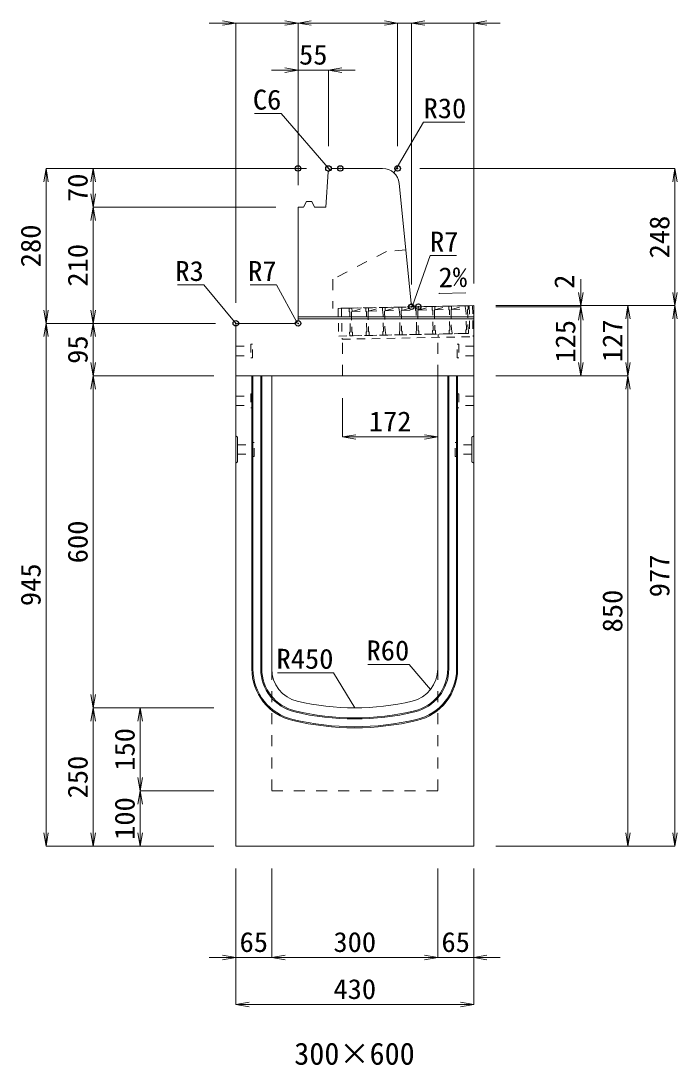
# Model space of a CAD drawing. Units: millimetres at full size; some dimension numbers follow another scale. Extents: x -18734 to 51600, y -18820 to 17820.
# Drawn here: x -13538 to -12352, y 7051 to 8938 of the extents above; entities that cross this region are included whole.
import ezdxf
from ezdxf.enums import TextEntityAlignment as Align

# ---------------------------------------------------------------- set-up
doc = ezdxf.new("R2010")
doc.units = ezdxf.units.MM
doc.header["$LTSCALE"] = 20
doc.header["$PDMODE"] = 32
doc.header["$PDSIZE"] = 10
doc.linetypes.add('USER1', pattern=[2, 1, -1])
doc.linetypes.add('USER2', pattern=[1.35, 0.75, -0.6])
for name, color, linetype, lineweight in [('インサート', 3, 'USER2', 9), ('グレーチング', 7, 'USER2', 5), ('受枠', 3, 'USER2', 9), ('寸法線', 7, 'Continuous', 13), ('引出線', 4, 'Continuous', 13), ('本体', 2, 'Continuous', 13), ('目地', 132, 'Continuous', 5)]:
    doc.layers.add(name, color=color, linetype=linetype, lineweight=lineweight)
doc.layers.add('作業エリア', color=11, linetype='Continuous')
doc.layers.add('文字', color=7, linetype='Continuous')
doc.styles.add('ＭＳ 明朝', font='')
doc.styles.get('ＭＳ 明朝').set_extended_font_data('MS Mincho')

# ---------------------------------------------------------------- blocks, each defined once
blk = doc.blocks.new('open_arrow')
at = {"color": 0, "linetype": 'Continuous', "lineweight": -2}
blk.add_lwpolyline([(7.5, 1.25), (0, 0), (7.5, -1.25)], dxfattribs=at)

msp = doc.modelspace()

# ---------------------------------------------------------------- linework, layer by layer
at = {"layer": 'インサート'}
for p, q in [((-13149.44, 8350.08), (-13122.44, 8350.08)), ((-13149.44, 8350.08), (-13149.44, 8333.08)), ((-13119.44, 8354.08), (-13122.44, 8354.08)), ((-13122.44, 8354.08), (-13122.44, 8329.08)), ((-13119.44, 8329.08), (-13119.44, 8354.08)), ((-12749.44, 8354.08), (-12746.44, 8354.08)), ((-12749.44, 8329.08), (-12749.44, 8354.08)), ((-12746.44, 8354.08), (-12746.44, 8329.08)), ((-12719.44, 8350.08), (-12746.44, 8350.08)), ((-12719.44, 8350.08), (-12719.44, 8333.08)), ((-13149.44, 8333.08), (-13122.44, 8333.08)), ((-13122.44, 8329.08), (-13119.44, 8329.08)), ((-12746.44, 8329.08), (-12749.44, 8329.08)), ((-12719.44, 8333.08), (-12746.44, 8333.08)), ((-13149.44, 8260.08), (-13122.44, 8260.08)), ((-13149.44, 8260.08), (-13149.44, 8243.08)), ((-13119.44, 8264.08), (-13122.44, 8264.08)), ((-13122.44, 8264.08), (-13122.44, 8239.08)), ((-13119.44, 8239.08), (-13119.44, 8264.08)), ((-12749.44, 8264.08), (-12746.44, 8264.08)), ((-12749.44, 8239.08), (-12749.44, 8264.08)), ((-12746.44, 8264.08), (-12746.44, 8239.08)), ((-12719.44, 8260.08), (-12746.44, 8260.08)), ((-12719.44, 8260.08), (-12719.44, 8243.08)), ((-13149.44, 8243.08), (-13122.44, 8243.08)), ((-13122.44, 8239.08), (-13119.44, 8239.08)), ((-12746.44, 8239.08), (-12749.44, 8239.08)), ((-12719.44, 8243.08), (-12746.44, 8243.08)), ((-13116.24, 8176.08), (-13119.24, 8176.08)), ((-13119.24, 8176.08), (-13119.24, 8151.08)), ((-13116.24, 8151.08), (-13116.24, 8176.08)), ((-12752.64, 8176.08), (-12749.64, 8176.08)), ((-12752.64, 8151.08), (-12752.64, 8176.08)), ((-12749.64, 8176.08), (-12749.64, 8151.08)), ((-13146.24, 8172.08), (-13119.24, 8172.08)), ((-13146.24, 8172.08), (-13146.24, 8155.08)), ((-13146.24, 8155.08), (-13119.24, 8155.08)), ((-12722.64, 8172.08), (-12749.64, 8172.08)), ((-12722.64, 8155.08), (-12749.64, 8155.08)), ((-12722.64, 8172.08), (-12722.64, 8155.08)), ((-13119.24, 8151.08), (-13116.24, 8151.08)), ((-12749.64, 8151.08), (-12752.64, 8151.08))]:
    msp.add_line(p, q, dxfattribs=at)
at = {"layer": 'グレーチング'}
for p, q in [((-12944.51, 8419.07), (-12729.56, 8423.37)), ((-12939.39, 8413.18), (-12914.52, 8419.67)), ((-12909.4, 8413.78), (-12884.53, 8420.27)), ((-12879.41, 8414.37), (-12854.53, 8420.87)), ((-12849.41, 8414.97), (-12824.54, 8421.47)), ((-12819.42, 8415.57), (-12794.54, 8422.07)), ((-12789.42, 8416.17), (-12764.55, 8422.67)), ((-12759.43, 8416.77), (-12734.56, 8423.27)), ((-12939.39, 8413.18), (-12914.4, 8413.68)), ((-12909.4, 8413.78), (-12884.41, 8414.27)), ((-12879.41, 8414.37), (-12854.41, 8414.87)), ((-12849.41, 8414.97), (-12824.42, 8415.47)), ((-12819.42, 8415.57), (-12794.42, 8416.07)), ((-12789.42, 8416.17), (-12764.43, 8416.67)), ((-12759.43, 8416.77), (-12734.44, 8417.27)), ((-12943.51, 8369.08), (-12728.56, 8373.38))]:
    msp.add_line(p, q, dxfattribs=at)
for points in [[(-12944.51, 8419.07), (-12939.51, 8419.17), (-12939.39, 8413.18), (-12940.37, 8412.16), (-12939.65, 8376.16), (-12938.64, 8375.18), (-12938.52, 8369.18), (-12943.51, 8369.08), (-12943.63, 8375.08), (-12942.65, 8376.1), (-12943.37, 8412.1), (-12944.39, 8413.08)], [(-12914.52, 8419.67), (-12909.52, 8419.77), (-12909.4, 8413.78), (-12910.38, 8412.76), (-12909.66, 8376.76), (-12908.64, 8375.78), (-12908.52, 8369.78), (-12913.52, 8369.68), (-12913.64, 8375.68), (-12912.66, 8376.7), (-12913.38, 8412.7), (-12914.4, 8413.68)], [(-12884.53, 8420.27), (-12879.53, 8420.37), (-12879.41, 8414.37), (-12880.39, 8413.36), (-12879.67, 8377.36), (-12878.65, 8376.38), (-12878.53, 8370.38), (-12883.53, 8370.28), (-12883.65, 8376.28), (-12882.67, 8377.3), (-12883.39, 8413.3), (-12884.41, 8414.27)], [(-12854.53, 8420.87), (-12849.53, 8420.97), (-12849.41, 8414.97), (-12850.39, 8413.95), (-12849.67, 8377.96), (-12848.65, 8376.98), (-12848.53, 8370.98), (-12853.53, 8370.88), (-12853.65, 8376.88), (-12852.67, 8377.9), (-12853.39, 8413.9), (-12854.41, 8414.87)], [(-12824.54, 8421.47), (-12819.54, 8421.57), (-12819.42, 8415.57), (-12820.4, 8414.55), (-12819.68, 8378.56), (-12818.66, 8377.58), (-12818.54, 8371.58), (-12823.54, 8371.48), (-12823.66, 8377.48), (-12822.68, 8378.5), (-12823.4, 8414.49), (-12824.42, 8415.47)], [(-12794.54, 8422.07), (-12789.54, 8422.17), (-12789.42, 8416.17), (-12790.4, 8415.15), (-12789.68, 8379.16), (-12788.67, 8378.18), (-12788.55, 8372.18), (-12793.54, 8372.08), (-12793.66, 8378.08), (-12792.68, 8379.1), (-12793.4, 8415.09), (-12794.42, 8416.07)], [(-12764.55, 8422.67), (-12759.55, 8422.77), (-12759.43, 8416.77), (-12760.41, 8415.75), (-12759.69, 8379.76), (-12758.67, 8378.78), (-12758.55, 8372.78), (-12763.55, 8372.68), (-12763.67, 8378.68), (-12762.69, 8379.7), (-12763.41, 8415.69), (-12764.43, 8416.67)], [(-12734.56, 8423.27), (-12729.56, 8423.37), (-12729.44, 8417.37), (-12730.42, 8416.35), (-12729.7, 8380.36), (-12728.68, 8379.38), (-12728.56, 8373.38), (-12733.56, 8373.28), (-12733.68, 8379.28), (-12732.7, 8380.3), (-12733.42, 8416.29), (-12734.44, 8417.27)]]:
    msp.add_lwpolyline(points, close=True, dxfattribs=at)
at = {"layer": '作業エリア'}
for p in [(-13036.94, 8671.58), (-12981.94, 8671.58), (-12960.51, 8671.58), (-12856.94, 8671.58), (-12831.94, 8421.58), (-12819.44, 8421.58), (-13149.44, 8391.58), (-13036.94, 8391.58)]:
    msp.add_point(p, dxfattribs=at)
at = {"layer": '受枠'}
for p, q in [((-12964.51, 8418.67), (-12721.56, 8423.53)), ((-12964.51, 8418.67), (-12963.51, 8368.68)), ((-12958.51, 8418.79), (-12957.39, 8362.81)), ((-12727.56, 8423.41), (-12726.56, 8373.42)), ((-12721.56, 8423.53), (-12720.44, 8367.54)), ((-12963.51, 8368.68), (-12726.56, 8373.42)), ((-12957.39, 8362.81), (-12720.44, 8367.54)), ((-12783.55, 8372.28), (-12783.43, 8366.28))]:
    msp.add_line(p, q, dxfattribs=at)
at = {"layer": '寸法線'}
for p, q in [((-13197.44, 8934.27), (-13036.94, 8934.27)), ((-13149.44, 8428.58), (-13149.44, 8934.27)), ((-13036.94, 8934.27), (-12856.94, 8934.27)), ((-13036.94, 8641.58), (-13036.94, 8934.27)), ((-13036.94, 8641.58), (-13036.94, 8934.27)), ((-12904.94, 8934.27), (-12783.94, 8934.27)), ((-12856.94, 8711.58), (-12856.94, 8934.27)), ((-12856.94, 8711.58), (-12856.94, 8934.27)), ((-12831.94, 8461.58), (-12831.94, 8934.27)), ((-12831.94, 8934.27), (-12671.44, 8934.27)), ((-12831.94, 8461.58), (-12831.94, 8934.27)), ((-12719.44, 8463.58), (-12719.44, 8934.27)), ((-13084.94, 8849.27), (-12933.94, 8849.27)), ((-13036.94, 8641.58), (-13036.94, 8849.27)), ((-12981.94, 8711.58), (-12981.94, 8849.27)), ((-13492.38, 8671.58), (-13492.38, 8391.58)), ((-13021.94, 8671.58), (-13492.38, 8671.58)), ((-13407.38, 8671.58), (-13407.38, 8601.58)), ((-13021.94, 8671.58), (-13407.38, 8671.58)), ((-12816.94, 8671.58), (-12355.66, 8671.58)), ((-12355.66, 8423.58), (-12355.66, 8671.58)), ((-13076.94, 8601.58), (-13407.38, 8601.58)), ((-13407.38, 8601.58), (-13407.38, 8391.58)), ((-13076.94, 8601.58), (-13407.38, 8601.58)), ((-12525.66, 8471.58), (-12525.66, 8373.58)), ((-12679.44, 8423.58), (-12525.66, 8423.58)), ((-12679.44, 8423.58), (-12440.66, 8423.58)), ((-12679.44, 8423.58), (-12355.66, 8423.58)), ((-12679.44, 8423.58), (-12355.66, 8423.58)), ((-12679.44, 8421.58), (-12525.66, 8421.58)), ((-12679.44, 8421.58), (-12525.66, 8421.58)), ((-12525.66, 8421.58), (-12525.66, 8296.58)), ((-12440.66, 8423.58), (-12440.66, 8296.58)), ((-12355.66, 8423.58), (-12355.66, 7446.58)), ((-13186.44, 8391.58), (-13492.38, 8391.58)), ((-13492.38, 7446.58), (-13492.38, 8391.58)), ((-13186.44, 8391.58), (-13492.38, 8391.58)), ((-13407.38, 8391.58), (-13407.38, 8296.58)), ((-13186.44, 8391.58), (-13407.38, 8391.58)), ((-13189.44, 8391.58), (-13407.38, 8391.58)), ((-13189.44, 8296.58), (-13407.38, 8296.58)), ((-13407.38, 8296.58), (-13407.38, 7696.58)), ((-13189.44, 8296.58), (-13407.38, 8296.58)), ((-12679.44, 8296.58), (-12525.66, 8296.58)), ((-12679.44, 8296.58), (-12440.66, 8296.58)), ((-12679.44, 8296.58), (-12440.66, 8296.58)), ((-12440.66, 8296.58), (-12440.66, 7446.58)), ((-12956.44, 8256.58), (-12956.44, 8186.35)), ((-12956.44, 8186.35), (-12784.44, 8186.35)), ((-13189.44, 7696.58), (-13407.38, 7696.58)), ((-13407.38, 7446.58), (-13407.38, 7696.58)), ((-13189.44, 7696.58), (-13407.38, 7696.58)), ((-13322.38, 7696.58), (-13322.38, 7546.58)), ((-13189.44, 7696.58), (-13322.38, 7696.58)), ((-13189.44, 7546.58), (-13322.38, 7546.58)), ((-13322.38, 7546.58), (-13322.38, 7446.58)), ((-13189.44, 7546.58), (-13322.38, 7546.58)), ((-13189.44, 7446.58), (-13492.38, 7446.58)), ((-13189.44, 7446.58), (-13407.38, 7446.58)), ((-13189.44, 7446.58), (-13322.38, 7446.58)), ((-12679.44, 7446.58), (-12440.66, 7446.58)), ((-12679.44, 7446.58), (-12355.66, 7446.58)), ((-13149.44, 7406.58), (-13149.44, 7245.42)), ((-13149.44, 7406.58), (-13149.44, 7160.42)), ((-13084.44, 7406.58), (-13084.44, 7245.42)), ((-13084.44, 7406.58), (-13084.44, 7245.42)), ((-12784.44, 7406.58), (-12784.44, 7245.42)), ((-12784.44, 7406.58), (-12784.44, 7245.42)), ((-12719.44, 7406.58), (-12719.44, 7245.42)), ((-12719.44, 7406.58), (-12719.44, 7160.42)), ((-13197.44, 7245.42), (-13036.44, 7245.42)), ((-13084.44, 7245.42), (-12784.44, 7245.42)), ((-12832.44, 7245.42), (-12671.44, 7245.42)), ((-13149.44, 7160.42), (-12719.44, 7160.42))]:
    msp.add_line(p, q, dxfattribs=at)
at = {"layer": '引出線'}
for points in [[(-12979.15, 8668.58), (-13067.17, 8770.75), (-13115.52, 8770.75)], [(-12863.96, 8663.82), (-12810.11, 8755.21), (-12735.44, 8755.21)], [(-12830.3, 8423.39), (-12798.36, 8514.16), (-12750.43, 8514.16)], [(-13148.56, 8390.7), (-13207.28, 8461.06), (-13255.01, 8461.06)], [(-13038.99, 8393.63), (-13075.69, 8461.06), (-13123.62, 8461.06)], [(-12782.32, 8445.7), (-12733.61, 8446.67), (-12782.35, 8445.7)], [(-12934.44, 7696.58), (-12972.95, 7760.12), (-13073.96, 7760.12)], [(-12797.37, 7729.89), (-12835.96, 7775.29), (-12910.63, 7775.29)]]:
    msp.add_lwpolyline(points, dxfattribs=at)
at = {"layer": '本体'}
for p, q in [((-12986.94, 8601.58), (-12982.37, 8665.59)), ((-12982.37, 8665.59), (-12975.94, 8671.58)), ((-12975.94, 8671.58), (-12884.09, 8671.58)), ((-12854.24, 8644.56), (-12832.57, 8427.88)), ((-13026.94, 8601.58), (-13021.94, 8611.58)), ((-13021.94, 8611.58), (-13011.94, 8611.58)), ((-13011.94, 8611.58), (-13006.94, 8601.58)), ((-13036.94, 8601.58), (-13036.94, 8398.58)), ((-13036.94, 8601.58), (-13026.94, 8601.58)), ((-13006.94, 8601.58), (-12986.94, 8601.58)), ((-12819.44, 8421.58), (-12825.6, 8421.58)), ((-12719.44, 8423.58), (-12819.44, 8421.58)), ((-12719.44, 8423.58), (-12719.44, 8296.58)), ((-13149.44, 8388.58), (-13149.44, 8296.58)), ((-13043.94, 8391.58), (-13146.44, 8391.58)), ((-13149.44, 8296.58), (-13149.44, 7446.58)), ((-13149.44, 8296.58), (-13084.44, 8296.58)), ((-13149.44, 8296.58), (-12719.44, 8296.58)), ((-13084.44, 8296.58), (-13084.44, 7767.1)), ((-12784.44, 8296.58), (-12719.44, 8296.58)), ((-12784.44, 8296.58), (-12784.44, 7767.1)), ((-12719.44, 8296.58), (-12719.44, 7446.58)), ((-13149.44, 7446.58), (-12719.44, 7446.58))]:
    msp.add_line(p, q, dxfattribs=at)
at = {"layer": '本体', "linetype": 'USER1'}
for p, q in [((-12876.94, 8521.58), (-12973.94, 8471.58)), ((-12842.24, 8524.58), (-12876.94, 8521.58)), ((-12973.94, 8471.58), (-12973.94, 8418.49)), ((-12819.44, 8421.58), (-12973.94, 8418.49)), ((-12956.44, 8296.58), (-12956.44, 8368.83)), ((-12784.44, 8296.58), (-12784.44, 8372.27))]:
    msp.add_line(p, q, dxfattribs=at)
at = {"layer": '本体', "lineweight": 9}
for p, q in [((-13149.44, 8188.08), (-13146.24, 8186.08)), ((-13146.24, 8186.08), (-13146.24, 8141.08)), ((-12719.44, 8188.08), (-12722.64, 8186.08)), ((-12722.64, 8186.08), (-12722.64, 8141.08)), ((-13146.24, 8141.08), (-13149.44, 8139.08)), ((-12722.64, 8141.08), (-12719.44, 8139.08))]:
    msp.add_line(p, q, dxfattribs=at)
at = {"layer": '本体', "linetype": 'USER1', "lineweight": 15}
for p, q in [((-13084.44, 7767.1), (-13084.44, 7546.58)), ((-12784.44, 7767.1), (-12784.44, 7546.58)), ((-13084.44, 7546.58), (-12784.44, 7546.58))]:
    msp.add_line(p, q, dxfattribs=at)
at = {"layer": '本体'}
for centre, radius, start, end in [((-12884.09, 8641.58), 30, 5.71059, 90), ((-12825.6, 8428.58), 7, 185.71059, 270), ((-13146.44, 8388.58), 3, 90, 180), ((-13043.94, 8398.58), 7, 270, 0), ((-13024.44, 7767.1), 60, 180, 256.65764), ((-12844.44, 7767.1), 60, 283.34236, 0), ((-12934.44, 8146.58), 450, 256.65764, 283.34236)]:
    msp.add_arc(centre, radius, start, end, dxfattribs=at)
at = {"layer": '目地'}
for p, q in [((-12719.44, 8403.58), (-13036.94, 8403.58)), ((-12719.44, 8399.58), (-13036.94, 8399.58)), ((-13120.44, 8296.58), (-13120.44, 7767.1)), ((-13118.44, 8296.58), (-13118.44, 7767.1)), ((-13104.44, 8296.58), (-13104.44, 7767.1)), ((-13102.44, 8296.58), (-13102.44, 7767.1)), ((-12766.44, 7767.1), (-12766.44, 8296.58)), ((-12764.44, 7767.1), (-12764.44, 8296.58)), ((-12750.44, 7767.1), (-12750.44, 8296.58)), ((-12748.44, 7767.1), (-12748.44, 8296.58))]:
    msp.add_line(p, q, dxfattribs=at)
for centre, radius, start, end in [((-13024.44, 7767.1), 96, 180, 256.65764), ((-13024.44, 7767.1), 94, 180, 256.65764), ((-13024.44, 7767.1), 80, 180, 256.65764), ((-13024.44, 7767.1), 78, 180, 256.65764), ((-12844.44, 7767.1), 78, 283.34236, 0), ((-12844.44, 7767.1), 80, 283.34236, 0), ((-12844.44, 7767.1), 94, 283.34236, 0), ((-12844.44, 7767.1), 96, 283.34236, 0), ((-12934.44, 8146.58), 470, 256.65764, 283.34236), ((-12934.44, 8146.58), 468, 256.65764, 283.34236), ((-12934.44, 8146.58), 486, 256.65764, 283.34236), ((-12934.44, 8146.58), 484, 256.65764, 283.34236)]:
    msp.add_arc(centre, radius, start, end, dxfattribs=at)

# ---------------------------------------------------------------- block references
at = {"layer": '寸法線', "xscale": 3.2, "yscale": 3.2}
for p, rotation in [((-13149.44, 8934.27), 180), ((-13036.94, 8934.27), 180), ((-12856.94, 8934.27), 180), ((-12856.94, 8934.27), 180), ((-13036.94, 8849.27), 180), ((-13492.38, 8671.58), 270), ((-13407.38, 8671.58), 270), ((-12355.66, 8671.58), 270), ((-13407.38, 8601.58), 90), ((-13407.38, 8601.58), 270), ((-12525.66, 8423.58), 90), ((-12355.66, 8423.58), 90), ((-12525.66, 8421.58), 270), ((-12525.66, 8421.58), 270), ((-12440.66, 8423.58), 270), ((-12355.66, 8423.58), 270), ((-13492.38, 8391.58), 90), ((-13407.38, 8391.58), 90), ((-13492.38, 8391.58), 270), ((-13407.38, 8391.58), 270), ((-13407.38, 8296.58), 90), ((-12525.66, 8296.58), 90), ((-12440.66, 8296.58), 90), ((-13407.38, 8296.58), 270), ((-12440.66, 8296.58), 270), ((-12784.44, 8186.35), 180), ((-13407.38, 7696.58), 90), ((-13407.38, 7696.58), 270), ((-13322.38, 7696.58), 270), ((-13322.38, 7546.58), 90), ((-13322.38, 7546.58), 270), ((-13492.38, 7446.58), 90), ((-13407.38, 7446.58), 90), ((-13322.38, 7446.58), 90), ((-12440.66, 7446.58), 90), ((-12355.66, 7446.58), 90), ((-13149.44, 7245.42), 180), ((-12784.44, 7245.42), 180), ((-12784.44, 7245.42), 180), ((-12719.44, 7160.42), 180)]:
    msp.add_blockref('open_arrow', p, dxfattribs=dict(at, rotation=rotation))
for p in [(-13036.94, 8934.27), (-12831.94, 8934.27), (-12831.94, 8934.27), (-12719.44, 8934.27), (-12981.94, 8849.27), (-12956.44, 8186.35), (-13084.44, 7245.42), (-13084.44, 7245.42), (-12719.44, 7245.42), (-13149.44, 7160.42)]:
    msp.add_blockref('open_arrow', p, dxfattribs=at)
at = {"layer": '引出線'}
for p, xscale, yscale, rotation in [((-12979.15, 8668.58), 0.16, 0.16, 130.7), ((-12863.96, 8663.82), 0.16, 0.16, 59.5), ((-12782.32, 8445.7), 0.16, 0.16, 1.1), ((-12830.3, 8423.39), 0.16, 0.16, 70.6), ((-13148.56, 8390.7), 0.16, 0.16, 129.8), ((-13038.99, 8393.63), 0.16, 0.16, 118.6), ((-12797.37, 7729.89), 0.133, 0.133, 130.4), ((-12934.44, 7696.58), 0.133, 0.133, 121.2)]:
    msp.add_blockref('open_arrow', p, dxfattribs=dict(at, xscale=xscale, yscale=yscale, rotation=rotation))

# ---------------------------------------------------------------- texts
at = {"layer": '寸法線', "style": 'ＭＳ 明朝', "width": 1.05}
for s, p in [('55', (-13009.44, 8877.27)), ('172', (-12870.44, 8214.35)), ('65', (-13116.94, 7273.42)), ('300', (-12934.44, 7273.42)), ('65', (-12751.94, 7273.42)), ('430', (-12934.44, 7188.42))]:
    msp.add_text(s, height=36.03, dxfattribs=at).set_placement(p, align=Align.MIDDLE_CENTER)
for s, p in [('70', (-13435.38, 8636.58)), ('248', (-12383.66, 8547.58)), ('280', (-13520.38, 8531.58)), ('210', (-13435.38, 8496.58)), ('2', (-12555.66, 8466.91)), ('125', (-12553.66, 8359.08)), ('127', (-12468.66, 8360.08)), ('95', (-13435.38, 8344.08)), ('600', (-13435.38, 7996.58)), ('977', (-12383.66, 7935.08)), ('945', (-13520.38, 7919.08)), ('850', (-12468.66, 7871.58)), ('150', (-13350.38, 7621.58)), ('250', (-13435.38, 7571.58)), ('100', (-13350.38, 7496.58))]:
    msp.add_text(s, height=36.03, rotation=90, dxfattribs=at).set_placement(p, align=Align.MIDDLE_CENTER)
at = {"layer": '引出線', "style": 'ＭＳ 明朝', "width": 1.05}
for s, p in [('C6', (-13067.17, 8813.95)), ('R3', (-13207.28, 8504.26)), ('R7', (-13075.69, 8504.26)), ('R60', (-12835.96, 7818.49)), ('R450', (-12972.95, 7803.32))]:
    msp.add_text(s, height=36.03, dxfattribs=at).set_placement(p, align=Align.TOP_RIGHT)
for s, p in [('R30', (-12810.11, 8798.41)), ('R7', (-12798.36, 8557.36))]:
    msp.add_text(s, height=36.03, dxfattribs=at).set_placement(p, align=Align.TOP_LEFT)
msp.add_text('2%', height=36.03, rotation=1.146, dxfattribs=at).set_placement((-12783.29, 8492.59), align=Align.TOP_LEFT)
at = {"layer": '文字', "style": 'ＭＳ 明朝'}
msp.add_text('300×600', height=40.03, dxfattribs=at).set_placement((-12934.92, 7071.6), align=Align.MIDDLE_CENTER)

doc.saveas('drawing.dxf')
